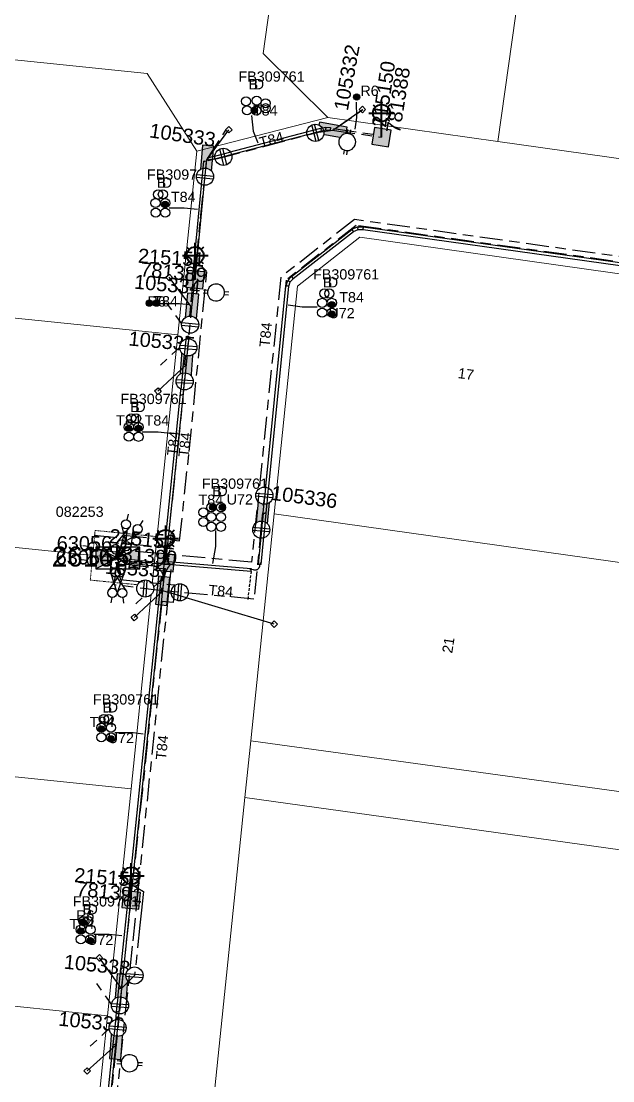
# Model space of a CAD drawing. Header units: metres. Extents: x 277863 to 282129, y 6130772 to 6135401.
# Drawn here: x 279113.3 to 279217, y 6133678.3 to 6133864.1 of the extents above; entities that cross this region are included whole.
import ezdxf
from ezdxf.enums import TextEntityAlignment as Align

# ---------------------------------------------------------------- set-up
doc = ezdxf.new("R2010")
doc.units = ezdxf.units.M
for name, pattern in [('Cable Exist UG', [8.2, 4, -1.2, 1.8, -1.2]), ('DASHED', [0.75, 0.5, -0.25]), ('HIDDEN', [0.375, 0.25, -0.125]), ('HIDDEN2', [0.1875, 0.125, -0.0625])]:
    doc.linetypes.add(name, pattern=pattern)
doc.layers.get('0').update_dxf_attribs({"color": 6})
for name, color, linetype, lineweight in [('Cadastre Land Parcels_SP_EXT', 9, 'Continuous', 5), ('Cadastre Other Property_SP_EXT', 9, 'HIDDEN', 5), ('Cadastre Roads_SP_EXT', 9, 'Continuous', 5)]:
    doc.layers.add(name, color=color, linetype=linetype, lineweight=lineweight)
for name, color, linetype in [('Duct_SP_EXT', 7, 'Continuous'), ('Equip_HV_EXT', 7, 'Continuous'), ('Equip_LV_EXT', 7, 'Continuous'), ('Equip_SP_SL_EXT', 7, 'Continuous'), ('Mains_HV_EXT', 7, 'Continuous'), ('Mains_LV_EXT', 7, 'Continuous'), ('Mains_LV_SL_EXT', 7, 'Continuous'), ('Services_SP_EXT', 7, 'Continuous'), ('Sub_SP_EXT', 7, 'Continuous'), ('SupportsUG_SP_LV_EXT', 7, 'Continuous'), ('SupportsUG_SP_LV_SL_EXT', 7, 'Continuous'), ('Trench_SP_EXT', 7, 'Continuous')]:
    doc.layers.add(name, color=color, linetype=linetype)
doc.layers.add('UNKNOWN_FEATURES', color=1, linetype='DASHED', plot=False)
doc.styles.add('COLUMN_LABEL', font='arial.ttf')
doc.styles.add('iecARIAL', font='arial.ttf', dxfattribs={"height": 2})
doc.styles.add('POLE_LABEL', font='arial.ttf')
doc.styles.get("Standard").update_dxf_attribs({"font": 'arial.ttf'})
doc.styles.add('SWITCH_LABEL', font='arial.ttf', dxfattribs={"height": 2.5})

# ---------------------------------------------------------------- blocks, each defined once
blk = doc.blocks.new('SUB_PADMOUNT_EXT')
for points in [[(0, 0), (-3.84, 1.92), (-3.84, -1.92)], [(0, 0), (3.84, 1.92), (3.84, -1.92)]]:
    blk.add_hatch(color=256).paths.add_polyline_path(points)
for p, q in [((3.84, 1.92), (-3.84, -1.92)), ((-3.84, 1.92), (3.84, -1.92))]:
    blk.add_line(p, q)
blk.add_lwpolyline([(-3.84, -1.92), (3.84, -1.92), (3.84, 1.92), (-3.84, 1.92)], close=True)
for tag, height, flags, p in [('ASSET_NUM', 3.5, 8, (2, 2)), ('STREET_CODE', 0.2, 9, (1.5, 0)), ('CONSTRUCTED_VOLTAGE', 0.2, 9, (1.5, -0.2)), ('OPERATING_VOLTAGE', 0.2, 9, (1.5, -0.6)), ('ORIENTATION', 0.2, 9, (1.5, -0.8)), ('OWNED_BY', 0.2, 9, (1.5, -1)), ('OPERATED_BY', 0.2, 9, (1.5, -1.2)), ('SECONDARY_VOLTAGE', 0.2, 9, (1.5, -1.6)), ('STATE', 0.2, 9, (1.5, -1.8)), ('NO_PHASES', 0.2, 9, (1.5, -0.4)), ('MAINTAINED_BY', 0.2, 9, (1.5, -1.4)), ('SUBSTATION_TYPE', 0.2, 9, (1.5, -2.2)), ('STREETNAME', 0.2, 9, (1.5, -3)), ('SUBURB', 0.2, 9, (1.5, -3.2)), ('Z', 0.2, 1, (1.5, -3.6)), ('PARENT', 0.2, 9, (1.5, -2)), ('USAGE', 0.2, 9, (1.5, -2.4)), ('LEGEND', 0.2, 9, (1.5, -2.6)), ('LOCATION', 0.2, 9, (1.5, -2.8)), ('NOTES', 0.2, 9, (1.5, -3.4))]:
    blk.add_attdef(tag, text='', height=height, dxfattribs=dict(flags=flags)).set_placement(p, align=Align.MIDDLE_LEFT)
blk = doc.blocks.new('COLUMN_EXT')
blk.add_hatch(color=256).paths.add_polyline_path([(-1.49, 1.48), (-1.49, -1.49), (1.48, -1.49), (1.48, 1.48)])
blk.add_lwpolyline([(-1.49, -1.49), (1.48, -1.49), (1.48, 1.48), (-1.49, 1.48)], close=True)
for tag, height, style, flags, p in [('ASSET_NUM', 2.5, 'COLUMN_LABEL', 8, (2, 2)), ('STRUCTURE_PLANT_NUMBER', 0.2, 'POLE_LABEL', 9, (1.81, 0.03)), ('STREET_CODE', 0.2, 'COLUMN_LABEL', 9, (1.81, -0.2))]:
    blk.add_attdef(tag, text='', height=height, dxfattribs=dict(style=style, flags=flags)).set_placement(p, align=Align.MIDDLE_LEFT)
at = {"flags": 9}
for tag, p in [('COLUMN_TYPE', (1.81, -0.4)), ('OWNED_BY', (1.81, -0.6)), ('STATE', (1.81, -0.8)), ('USAGE', (1.81, -1)), ('STREETNAME', (1.81, -1.6)), ('SUBURB', (1.81, -1.8)), ('LEGEND', (1.81, -1.2)), ('LOCATION', (1.81, -1.4)), ('NOTES', (1.81, -2))]:
    blk.add_attdef(tag, text='', height=0.2, dxfattribs=at).set_placement(p, align=Align.MIDDLE_LEFT)
at = {"flags": 1}
blk.add_attdef('Z', (1.81, -2.35), '', height=0.2, dxfattribs=at)
blk = doc.blocks.new('PILLAR_EXT')
blk.add_hatch(color=256).paths.add_polyline_path([(-2.475, 0.99), (-2.475, -0.99), (2.475, -0.99), (2.475, 0.99)])
blk.add_lwpolyline([(-2.475, -0.99), (2.475, -0.99), (2.475, 0.99), (-2.475, 0.99)], close=True)
at = {"style": 'iecARIAL', "flags": 8}
blk.add_attdef('ASSET_NUM', (1.5, 3.5), '', height=2.5, dxfattribs=at)
for tag, p, flags in [('OWNED_BY', (0, -0.2), 9), ('STATE', (0, -0.4), 9), ('SUPPORT_TYPE', (0, -0.6), 9), ('STREETNAME', (0, -1.8), 9), ('SUBURB', (0, -2), 1), ('USAGE', (0, -0.8), 9), ('LEGEND', (0, -1), 9), ('LOCATION', (0, -1.2), 9), ('NOTES', (0, -1.4), 9), ('PARENT', (0, -1.6), 9)]:
    blk.add_attdef(tag, p, '', height=0.2, dxfattribs=dict(flags=flags))
blk = doc.blocks.new('DUCT_EXT')
blk.add_circle((0, 0.8), 0.8)
at = {"flags": 1}
blk.add_attdef('Z', (0, 0), '', height=0.2, dxfattribs=at)
at = {"flags": 9}
for tag, p in [('DUCT_CODE', (0, 0)), ('XSECT_TYPE', (0, -0.2)), ('STATE', (0, -0.6)), ('FB_REFERENCE', (0, -0.4)), ('NOTES', (0, -0.8))]:
    blk.add_attdef(tag, text='', height=0.2, dxfattribs=at).set_placement(p, align=Align.MIDDLE_LEFT)
blk = doc.blocks.new('SL_LANTERN_EXT')
at = {"lineweight": 40}
for p, q in [((-1.46, 5.68), (-1.06, 5.28)), ((0, 1.97), (0, 6.47)), ((1.46, 5.68), (1.06, 5.28)), ((-2.25, 4.22), (2.25, 4.22)), ((-1.46, 2.76), (-1.06, 3.16)), ((0, 0), (0, 2.72)), ((1.46, 2.76), (1.06, 3.16))]:
    blk.add_line(p, q, dxfattribs=at)
blk.add_circle((0, 4.22), 1.5, dxfattribs=at)
at = {"style": 'iecARIAL', "flags": 8}
blk.add_attdef('ASSET_NUM', (1.5, 1.5), '', height=2.5, dxfattribs=at)
for tag, p, height, flags in [('OPERATING_VOLTAGE', (0.98, -1.65), 0.2, 9), ('ORIENTATION', (0.98, -1.85), 0.2, 9), ('OWNED_BY', (0.98, -2.05), 0.2, 9), ('CONSTRUCTED_VOLTAGE', (0.98, -0.65), 0.2, 9), ('CONTROL_TYPE', (0.98, -0.85), 0.2, 9), ('LANTERN_PURPOSE', (0.98, -1.05), 0.2, 9), ('LANTERN_TYPE', (0.98, -1.25), 0.2, 9), ('NO_PHASES', (0.98, -1.45), 0.2, 9), ('LNUMBER', (2.18, -3.25), 2.5, 8), ('STATE', (0.98, -2.25), 0.2, 9), ('USAGE', (0.98, -2.45), 0.2, 9), ('CEXIST', (0.98, -2.65), 0.2, 9), ('CNEW', (0.98, -2.85), 0.2, 9), ('CNUMBER', (0.98, -3.05), 0.2, 9), ('CREMOVE', (0.98, -3.25), 0.2, 9), ('CREPLACE', (0.98, -3.45), 0.2, 9), ('LKINGHEIGHT', (0.98, -3.65), 0.2, 9), ('LBRACKET', (0.98, -3.85), 0.2, 9), ('LBRACKETVOCAB', (0.98, -4.05), 0.2, 9), ('LCATEGORY', (0.98, -4.25), 0.2, 9), ('LCHARGE1', (0.98, -4.45), 0.2, 9), ('LCHARGE1PERCENT', (0.98, -4.65), 0.2, 9), ('LCHARGE2', (0.98, -4.85), 0.2, 9), ('LCHARGE2PERCENT', (0.98, -5.05), 0.2, 9), ('LCHARGE3', (0.98, -5.25), 0.2, 9), ('LCHARGE3PERCENT', (0.98, -5.45), 0.2, 9), ('LEXIST', (0.98, -5.65), 0.2, 9), ('LLAMP', (0.98, -5.85), 0.2, 9), ('LLAMPVOCAB', (0.98, -6.05), 0.2, 9), ('LMAST', (0.98, -6.25), 0.2, 9), ('LMASTVOCAB', (0.98, -6.45), 0.2, 9), ('LNEW', (0.98, -6.65), 0.2, 9), ('LANTNUMBER', (0.98, -6.85), 0.2, 9), ('LOUTREACH', (0.98, -7.25), 0.2, 9), ('LOUTREACHVOCAB', (0.98, -7.45), 0.2, 9), ('STREETNAME', (0.98, -9.25), 0.2, 9), ('SUBURB', (0.98, -9.45), 0.2, 1), ('LRATECODE', (0.98, -7.65), 0.2, 9), ('LREMOVE', (0.98, -7.85), 0.2, 9), ('LREPLACE', (0.98, -8.05), 0.2, 9), ('LTYPE', (0.98, -8.25), 0.2, 9), ('LTYPEVOCAB', (0.98, -8.45), 0.2, 9), ('LEGEND', (0.98, -8.65), 0.2, 9), ('LOCATION', (0.98, -8.85), 0.2, 9), ('NOTES', (0.98, -9.05), 0.2, 9)]:
    blk.add_attdef(tag, p, '', height=height, dxfattribs=dict(flags=flags))
blk = doc.blocks.new('CCP_EXT')
at = {"flags": 9}
for tag, p in [('STATE', (0, -1.8)), ('LIFE_SUPPORT', (0, -1.6)), ('NOTES', (0, -2))]:
    blk.add_attdef(tag, text='', height=0.2, dxfattribs=at).set_placement(p, align=Align.MIDDLE_LEFT)
blk.add_wipeout([(0, 0.57), (0.57, 0), (0, -0.57), (-0.57, 0)])
blk.add_lwpolyline([(-0.57, 0), (0, 0.57), (0.57, 0), (0, -0.57), (-0.57, 0)])
at = {"flags": 1}
blk.add_attdef('Z', (0, 0), '', height=0.2, dxfattribs=at)
at = {"flags": 9}
for tag, p in [('CCP_TYPE', (0, 0)), ('CONSTRUCTED_VOLTAGE', (0, -0.2)), ('OPERATING_VOLTAGE', (0, -0.6)), ('ORIENTATION', (0, -0.8)), ('OWNED_BY', (0, -1)), ('NO_PHASES', (0, -0.4)), ('USAGE', (0, -1.2)), ('LEGEND', (0, -1.4))]:
    blk.add_attdef(tag, text='', height=0.2, dxfattribs=at).set_placement(p, align=Align.MIDDLE_LEFT)
blk = doc.blocks.new('LV_UG_DFUSE_CLOSED_EXT')
for points in [[(1, 0), (0, 0)], [(5.04, 0.73), (2.16, -0.72)], [(5.05, -0.71), (2.16, 0.72)], [(6.2, 0.01), (7.2, 0.01)]]:
    blk.add_lwpolyline(points)
for centre in [(1.8, 0), (5.4, 0.01)]:
    blk.add_circle(centre, 0.8)
at = {"flags": 9}
for tag, p in [('ACTUAL_STATUS', (0, 0)), ('CONSTRUCTED_VOLTAGE', (0, -0.2)), ('OPERATING_VOLTAGE', (0, -0.6)), ('ORIENTATION', (0, -0.8)), ('STATE', (0, -1)), ('SWITCH_TYPE', (0, -1.2)), ('NO_PHASES', (0, -0.4)), ('USAGE', (0, -1.4)), ('NOTES', (0, -1.6))]:
    blk.add_attdef(tag, text='', height=0.2, dxfattribs=at).set_placement(p, align=Align.MIDDLE_LEFT)
at = {"flags": 1}
blk.add_attdef('Z', (0, 0), '', height=0.2, dxfattribs=at)
blk = doc.blocks.new('LV_UG_LINKS_CLOSED_EXT')
blk.add_wipeout([(-1.06, 1.06), (-1.18, 0.92), (-1.29, 0.76), (-1.37, 0.59), (-1.43, 0.42), (-1.48, 0.23), (-1.49, 0.05), (-1.49, -0.14), (-1.46, -0.33), (-1.41, -0.51), (-1.33, -0.68), (-1.24, -0.84), (-1.12, -0.99), (-0.99, -1.12), (-0.84, -1.24), (-0.68, -1.33), (-0.51, -1.41), (-0.33, -1.46), (-0.14, -1.49), (0.05, -1.49), (0.23, -1.48), (0.42, -1.43), (0.59, -1.37), (0.76, -1.29), (0.92, -1.18), (1.06, -1.06), (1.18, -0.92), (1.29, -0.76), (1.37, -0.59), (1.43, -0.42), (1.48, -0.23), (1.49, -0.05), (1.49, 0.14), (1.46, 0.33), (1.41, 0.51), (1.33, 0.68), (1.24, 0.84), (1.12, 0.99), (0.99, 1.12), (0.84, 1.24), (0.68, 1.33), (0.51, 1.41), (0.33, 1.46), (0.14, 1.49), (-0.05, 1.49), (-0.23, 1.48), (-0.42, 1.43), (-0.59, 1.37), (-0.76, 1.29), (-0.92, 1.18)])
for p, q in [((-0.25, -1.48), (-0.25, 1.48)), ((0.25, -1.48), (0.25, 1.48))]:
    blk.add_line(p, q)
blk.add_circle((0, 0), 1.5)
at = {"flags": 9}
for tag, p in [('ACTUAL_STATUS', (0, 0)), ('CONSTRUCTED_VOLTAGE', (0, -0.2)), ('OPERATING_VOLTAGE', (0, -0.6)), ('ORIENTATION', (0, -0.8)), ('STATE', (0, -1)), ('SWITCH_TYPE', (0, -1.2)), ('NO_PHASES', (0, -0.4)), ('USAGE', (0, -1.4)), ('NOTES', (0, -1.6))]:
    blk.add_attdef(tag, text='', height=0.2, dxfattribs=at).set_placement(p, align=Align.MIDDLE_LEFT)
at = {"flags": 1}
blk.add_attdef('Z', (0, 0), '', height=0.2, dxfattribs=at)
blk = doc.blocks.new('LV_UG_LINKS_OPEN_EXT')
for p, q in [((-0.25, 1.47), (-0.25, 2.22)), ((0.25, 1.47), (0.25, 2.22)), ((-0.25, -1.47), (-0.25, -2.22)), ((0.25, -1.47), (0.25, -2.22))]:
    blk.add_line(p, q)
at = {"flags": 9}
for tag, p in [('ACTUAL_STATUS', (0, 0)), ('CONSTRUCTED_VOLTAGE', (0, -0.2)), ('OPERATING_VOLTAGE', (0, -0.6)), ('ORIENTATION', (0, -0.8)), ('STATE', (0, -1)), ('SWITCH_TYPE', (0, -1.2)), ('NO_PHASES', (0, -0.4)), ('USAGE', (0, -1.4)), ('NOTES', (0, -1.6))]:
    blk.add_attdef(tag, text='', height=0.2, dxfattribs=at).set_placement(p, align=Align.MIDDLE_LEFT)
at = {"flags": 1}
blk.add_attdef('Z', (0, 0), '', height=0.2, dxfattribs=at)
blk.add_wipeout([(-0.25, 1.47), (-0.43, 1.43), (-0.61, 1.36), (-0.77, 1.28), (-0.93, 1.17), (-1.07, 1.05), (-1.19, 0.9), (-1.29, 0.75), (-1.38, 0.58), (-1.44, 0.4), (-1.48, 0.22), (-1.49, 0.03), (-1.49, -0.16), (-1.45, -0.34), (-1.4, -0.52), (-1.32, -0.69), (-1.23, -0.85), (-1.11, -1), (-0.98, -1.13), (-0.83, -1.24), (-0.66, -1.34), (-0.49, -1.41), (-0.31, -1.46), (-0.13, -1.49), (0.06, -1.49), (0.25, -1.47), (0.43, -1.43), (0.61, -1.36), (0.77, -1.28), (0.93, -1.17), (1.07, -1.05), (1.19, -0.9), (1.29, -0.75), (1.38, -0.58), (1.44, -0.4), (1.48, -0.22), (1.49, -0.03), (1.49, 0.16), (1.45, 0.34), (1.4, 0.52), (1.32, 0.69), (1.23, 0.85), (1.11, 1), (0.98, 1.13), (0.83, 1.24), (0.66, 1.34), (0.49, 1.41), (0.31, 1.46), (0.13, 1.49), (-0.06, 1.49)])
blk.add_lwpolyline([(0, -1.49, 1), (0, 1.49, 1)], format="xyb", close=True)
blk = doc.blocks.new('SWG_HOLEC_SU_EXT')
blk.add_line((1.8, -2), (5.8, -2))
for points in [[(1, 0), (0, 0)], [(6.6, 0), (7.6, 0)]]:
    blk.add_lwpolyline(points)
for points in [[(1.8, -0.8, 1), (1.8, 0.8, 1)], [(5.8, -0.8, 1), (5.8, 0.8, 1)]]:
    blk.add_lwpolyline(points, format="xyb", close=True)
at = {"style": 'SWITCH_LABEL', "flags": 8}
blk.add_attdef('ASSET_NUM', text='', height=2.5, rotation=179.9544, dxfattribs=at).set_placement((-2.4, 0), align=Align.MIDDLE_LEFT)
at = {"flags": 1}
blk.add_attdef('Z', (0, 0), '', height=0.2, dxfattribs=at)
at = {"flags": 9}
for tag, p in [('ACTUAL_STATUS', (0, -0.4)), ('CONSTRUCTED_VOLTAGE', (0, -0.6)), ('OPERATING_VOLTAGE', (0, -1)), ('ORIENTATION', (0, -1.2)), ('OWNED_BY', (0, -1.4)), ('STATE', (0, -1.8)), ('NO_PHASES', (0, -0.8)), ('PARENT', (0, -1.6)), ('SWITCH_TYPE', (0, -2)), ('STREETNAME', (0, -2.6)), ('SUBURB', (0, -2.8)), ('USAGE', (0, -2.2)), ('LOCATION', (0, -2.4)), ('NOTES', (0, -3))]:
    blk.add_attdef(tag, text='', height=0.2, dxfattribs=at).set_placement(p, align=Align.MIDDLE_LEFT)
at = {"style": 'SWITCH_LABEL', "flags": 9}
blk.add_attdef('STREET_CODE', text='', height=0.2, dxfattribs=at).set_placement((0, -0.2), align=Align.MIDDLE_LEFT)
blk = doc.blocks.new('CABLE_LARGE_EXT')
h = blk.add_hatch(color=256)
edge = h.paths.add_edge_path()
edge.add_arc((0, 0.55), 0.55, 0, 360)
blk.add_circle((0, 0.55), 0.55)
at = {"flags": 1}
blk.add_attdef('Z', (0, 0), '', height=0.2, dxfattribs=at)
at = {"flags": 9}
for tag, p in [('COND_CODE', (0, 0)), ('STATE', (0, -0.4)), ('XSECT_SIZE', (0, -0.6)), ('FB_REFERENCE', (0, -0.2)), ('NOTES', (0, -0.8))]:
    blk.add_attdef(tag, text='', height=0.2, dxfattribs=at).set_placement(p, align=Align.MIDDLE_LEFT)

msp = doc.modelspace()

# ---------------------------------------------------------------- linework, layer by layer
at = {"layer": 'Cadastre Land Parcels_SP_EXT', "linetype": 'Continuous'}
for points in [[(279070.74, 6133861.59), (279135.38, 6133854.93), (279144.04, 6133841.31), (279167.01, 6133847.22), (279155.68, 6133858.46), (279165.48, 6133928.24), (279159.97, 6133929.02), (279125.3, 6133933.89), (279091.63, 6133924.1), (279074.05, 6133893.77), (279070.74, 6133861.59)], [(279155.68, 6133858.46), (279167.01, 6133847.22), (279196.84, 6133843.03), (279207.97, 6133922.27), (279199.59, 6133923.45), (279165.48, 6133928.24), (279155.68, 6133858.46)], [(279196.84, 6133843.03), (279235.47, 6133837.59), (279241.04, 6133877.21), (279246.6, 6133916.84), (279207.97, 6133922.27), (279196.84, 6133843.03)], [(279066.13, 6133816.81), (279140.73, 6133809.12), (279144.04, 6133841.31), (279135.38, 6133854.93), (279070.74, 6133861.59), (279070.57, 6133859.94), (279066.13, 6133816.81)], [(279157.61, 6133777.73), (279224.88, 6133768.27), (279231.85, 6133817.9), (279172.64, 6133826.23), (279161.72, 6133817.67), (279157.61, 6133777.73)], [(279062.03, 6133777.01), (279136.63, 6133769.32), (279140.73, 6133809.12), (279066.13, 6133816.81), (279065.44, 6133810.19), (279062.03, 6133777.01)], [(279152.49, 6133727.98), (279375.03, 6133696.95), (279396.64, 6133714.6), (279417.5, 6133731.62), (279426.05, 6133791.02), (279416.14, 6133792.41), (279408.15, 6133736.91), (279372.1, 6133707.48), (279258.94, 6133723.33), (279219.32, 6133728.86), (279153.52, 6133737.93), (279152.49, 6133727.98)], [(279153.52, 6133737.93), (279219.32, 6133728.86), (279224.88, 6133768.27), (279157.61, 6133777.73), (279153.52, 6133737.93)], [(279057.93, 6133737.21), (279132.54, 6133729.52), (279136.63, 6133769.32), (279062.03, 6133777.01), (279060.32, 6133760.44), (279057.93, 6133737.21)], [(279053.83, 6133697.41), (279128.43, 6133689.73), (279132.54, 6133729.52), (279057.93, 6133737.21), (279055.19, 6133710.69), (279053.83, 6133697.41)], [(279048.7, 6133647.66), (279079.36, 6133643.28), (279113.09, 6133638.48), (279124.02, 6133647.03), (279128.43, 6133689.73), (279053.83, 6133697.41), (279048.7, 6133647.66)]]:
    msp.add_lwpolyline(points, close=True, dxfattribs=at)
msp.add_lwpolyline([(279375.03, 6133696.95), (279152.49, 6133727.98), (279143.84, 6133644.2), (279152.72, 6133632.83), (279153.49, 6133632.72), (279162.62, 6133631.42), (279159.37, 6133608.65), (279151.52, 6133609.77), (279111.18, 6133615.52)], dxfattribs=at)
at = {"layer": 'Cadastre Other Property_SP_EXT', "linetype": 'HIDDEN2'}
msp.add_lwpolyline([(279136.17, 6133765.06), (279137.1, 6133773.73), (279126.23, 6133774.83), (279125.38, 6133766.12), (279136.17, 6133765.06)], close=True, dxfattribs=at)
at = {"layer": 'Duct_SP_EXT'}
for p, q in [((279145.22, 6133839.58), (279145.46, 6133839.56)), ((279145.7, 6133839.53), (279145.46, 6133839.56)), ((279160.65, 6133819.35), (279171.23, 6133827.62)), ((279171.23, 6133827.62), (279171.25, 6133827.64)), ((279171.23, 6133827.62), (279171.38, 6133827.43)), ((279171.25, 6133827.64), (279172.22, 6133828.06)), ((279171.25, 6133827.64), (279171.38, 6133827.43)), ((279171.53, 6133827.24), (279171.38, 6133827.43)), ((279171.5, 6133827.22), (279171.38, 6133827.43)), ((279171.5, 6133827.22), (279172.32, 6133827.58)), ((279172.22, 6133828.06), (279173.23, 6133828.06)), ((279172.22, 6133828.06), (279172.27, 6133827.82)), ((279172.32, 6133827.58), (279172.27, 6133827.82)), ((279172.32, 6133827.58), (279173.24, 6133827.58)), ((279173.22, 6133827.58), (279173.24, 6133827.82)), ((279173.24, 6133827.58), (279173.22, 6133827.58)), ((279173.22, 6133827.58), (279231.75, 6133819.42)), ((279173.23, 6133828.06), (279173.25, 6133828.06)), ((279173.23, 6133828.06), (279173.24, 6133827.82)), ((279173.25, 6133828.06), (279173.24, 6133827.82)), ((279173.24, 6133827.58), (279173.24, 6133827.82)), ((279173.25, 6133828.06), (279231.82, 6133819.89)), ((279160.97, 6133819), (279171.53, 6133827.24)), ((279171.53, 6133827.24), (279171.5, 6133827.22)), ((279143.24, 6133818.81), (279143.48, 6133818.79)), ((279143.72, 6133818.77), (279143.48, 6133818.79)), ((279159.7, 6133817.74), (279159.99, 6133818.66)), ((279159.99, 6133818.66), (279160.64, 6133819.34)), ((279159.99, 6133818.66), (279160.2, 6133818.53)), ((279160.17, 6133817.64), (279160.42, 6133818.41)), ((279160.42, 6133818.41), (279160.2, 6133818.53)), ((279160.42, 6133818.41), (279160.99, 6133819.01)), ((279160.64, 6133819.34), (279160.65, 6133819.35)), ((279160.64, 6133819.34), (279160.81, 6133819.17)), ((279160.65, 6133819.35), (279160.81, 6133819.17)), ((279160.99, 6133819.01), (279160.81, 6133819.17)), ((279160.97, 6133819), (279160.81, 6133819.17)), ((279160.99, 6133819.01), (279160.97, 6133819)), ((279159.69, 6133817.72), (279159.7, 6133817.74)), ((279159.69, 6133817.72), (279159.93, 6133817.69)), ((279159.7, 6133817.74), (279159.93, 6133817.69)), ((279160.17, 6133817.67), (279159.93, 6133817.69)), ((279160.17, 6133817.64), (279159.93, 6133817.69)), ((279160.17, 6133817.67), (279160.17, 6133817.64)), ((279141.69, 6133803.98), (279141.93, 6133803.95)), ((279142.17, 6133803.93), (279141.93, 6133803.95)), ((279155.72, 6133777.88), (279155.96, 6133777.85)), ((279155.75, 6133777.88), (279155.99, 6133777.86)), ((279156.2, 6133777.83), (279155.96, 6133777.85)), ((279156.23, 6133777.83), (279155.99, 6133777.86)), ((279138.14, 6133769.74), (279138.38, 6133769.71)), ((279138.62, 6133769.69), (279138.38, 6133769.71)), ((279138.99, 6133768.91), (279139.01, 6133769.15)), ((279138.99, 6133768.91), (279153.57, 6133767.7)), ((279139.03, 6133769.39), (279139.01, 6133769.15)), ((279139.03, 6133769.39), (279153.61, 6133768.18)), ((279153.61, 6133768.18), (279153.59, 6133767.94)), ((279154.87, 6133768.89), (279155.11, 6133768.87)), ((279155.34, 6133768.84), (279155.11, 6133768.87)), ((279137.79, 6133766.62), (279138.03, 6133766.6)), ((279138.27, 6133766.57), (279138, 6133763.85)), ((279138.27, 6133766.57), (279138.03, 6133766.6)), ((279153.57, 6133767.7), (279153.59, 6133767.94)), ((279138, 6133763.85), (279137.76, 6133763.87)), ((279131.97, 6133710.04), (279132.21, 6133710.02)), ((279131.97, 6133710.04), (279132.21, 6133710.02)), ((279132.45, 6133709.99), (279132.21, 6133710.02)), ((279132.45, 6133709.99), (279132.21, 6133710.02)), ((279130.35, 6133694.55), (279130.59, 6133694.53)), ((279129.35, 6133684.68), (279129.59, 6133684.66)), ((279129.83, 6133684.63), (279129.59, 6133684.66))]:
    msp.add_line(p, q, dxfattribs=at)
for points in [[(279153.62, 6133847.57), (279153.91, 6133844.84), (279154.74, 6133842.82)], [(279139.19, 6133831.42), (279141.85, 6133831.41), (279144.18, 6133831.15)], [(279137.61, 6133814.6), (279141.01, 6133814.64), (279142.78, 6133814.42)], [(279165.15, 6133813.96), (279162.55, 6133813.96), (279160.1, 6133814.31)], [(279134.46, 6133792.11), (279137.27, 6133792.11), (279139.89, 6133791.85)], [(279147.32, 6133774.75), (279147.31, 6133772.01), (279146.81, 6133769.04)], [(279129.69, 6133739.41), (279132.88, 6133739.4), (279134.67, 6133739.18)], [(279126.01, 6133704.04), (279128.67, 6133704.03), (279130.89, 6133703.77)]]:
    msp.add_lwpolyline(points, dxfattribs=at)
at = {"layer": 'Mains_LV_SL_EXT', "linetype": 'Cable Exist UG'}
msp.add_lwpolyline([(279143.2, 6133813.9), (279143.78, 6133818.81)], dxfattribs=at)
at = {"layer": 'Trench_SP_EXT', "linetype": 'Cable Exist UG'}
for points in [[(279168.01, 6133845.32), (279176.11, 6133844.14)], [(279143.42, 6133818.9), (279142.94, 6133814.15), (279141.91, 6133803.9)], [(279142.72, 6133809.29), (279138.77, 6133814.75)], [(279142.61, 6133808.39), (279137.68, 6133803.82)], [(279138.41, 6133769.93), (279137.75, 6133763.79)], [(279138.3, 6133766.56), (279133.34, 6133761.96)], [(279130.38, 6133689.97), (279126.52, 6133695.41)], [(279130.3, 6133688.99), (279125.38, 6133684.38)]]:
    msp.add_lwpolyline(points, dxfattribs=at)
for points in [[(279138.4, 6133769.84, -0.433266), (279136.55, 6133768.59), (279136.55, 6133768.59), (279131.36, 6133769.14)], [(279138.1, 6133767.1, 0.342567), (279136, 6133768.64)], [(279155.14, 6133769.2), (279155.11, 6133768.89), (279155.11, 6133768.89, -0.558494), (279153.98, 6133767.94), (279153.98, 6133767.94), (279153.36, 6133767.99)]]:
    msp.add_lwpolyline(points, format="xyb", dxfattribs=at)
at = {"layer": 'UNKNOWN_FEATURES'}
for points in [[(279139.11, 6133769.46), (279139.6, 6133774.42)], [(279153.04, 6133762.72), (279153.62, 6133767.64)]]:
    msp.add_lwpolyline(points, dxfattribs=at)

# ---------------------------------------------------------------- block references
at = {"layer": 'Duct_SP_EXT'}
for name, p, rotation in [('DUCT_EXT', (279151.89, 6133850.08), 270.1910169654417), ('DUCT_EXT', (279153.75, 6133850.19), 270.1910169654417), ('DUCT_EXT', (279155.31, 6133849.73), 270.1910169654417), ('DUCT_EXT', (279152.07, 6133848.49), 270.1910169654417), ('DUCT_EXT', (279153.69, 6133848.44), 270.1910169654417), ('DUCT_EXT', (279155.32, 6133848.86), 270.1910169654417), ('DUCT_EXT', (279147.39, 6133778.87), 90.04585522027521), ('CABLE_LARGE_EXT', (279147.41, 6133778.89), 90.04585522027521), ('DUCT_EXT', (279149.09, 6133778.87), 90.04585522027521), ('CABLE_LARGE_EXT', (279149.09, 6133778.87), 90.04585522027521), ('DUCT_EXT', (279145.99, 6133778.02), 90.04585522027521), ('DUCT_EXT', (279147.39, 6133777.17), 90.04585522027521), ('DUCT_EXT', (279149.09, 6133777.17), 90.04585522027521), ('DUCT_EXT', (279145.99, 6133776.32), 90.04585522027521), ('DUCT_EXT', (279147.39, 6133775.47), 90.04585522027521), ('DUCT_EXT', (279149.09, 6133775.47), 90.04585522027521)]:
    msp.add_blockref(name, p, dxfattribs=dict(at, rotation=rotation))
for name, p in [('CABLE_LARGE_EXT', (279172.09, 6133850.28)), ('CABLE_LARGE_EXT', (279154.16, 6133847.96)), ('DUCT_EXT', (279136.82, 6133831.44)), ('DUCT_EXT', (279137.28, 6133832.94)), ('DUCT_EXT', (279138.11, 6133832.95)), ('DUCT_EXT', (279138.52, 6133831.44)), ('DUCT_EXT', (279136.83, 6133829.75)), ('DUCT_EXT', (279138.52, 6133829.74)), ('CABLE_LARGE_EXT', (279138.52, 6133831.44)), ('DUCT_EXT', (279166.43, 6133815.58)), ('DUCT_EXT', (279167.28, 6133815.58)), ('CABLE_LARGE_EXT', (279135.75, 6133814.13)), ('CABLE_LARGE_EXT', (279137, 6133814.13)), ('DUCT_EXT', (279166.03, 6133813.93)), ('DUCT_EXT', (279167.73, 6133813.93)), ('CABLE_LARGE_EXT', (279167.73, 6133813.87)), ('DUCT_EXT', (279166.03, 6133812.23)), ('DUCT_EXT', (279167.73, 6133812.23)), ('CABLE_LARGE_EXT', (279167.73, 6133812.23)), ('DUCT_EXT', (279132.59, 6133793.68)), ('DUCT_EXT', (279133.42, 6133793.68)), ('DUCT_EXT', (279132.14, 6133792.16)), ('CABLE_LARGE_EXT', (279132.12, 6133792.18)), ('DUCT_EXT', (279133.84, 6133792.15)), ('CABLE_LARGE_EXT', (279133.84, 6133792.15)), ('DUCT_EXT', (279132.14, 6133790.46)), ('DUCT_EXT', (279133.84, 6133790.45)), ('DUCT_EXT', (279127.76, 6133740.97)), ('DUCT_EXT', (279128.62, 6133740.97)), ('DUCT_EXT', (279127.32, 6133739.43)), ('CABLE_LARGE_EXT', (279127.34, 6133739.47)), ('DUCT_EXT', (279129.03, 6133739.43)), ('DUCT_EXT', (279127.33, 6133737.73)), ('DUCT_EXT', (279129.02, 6133737.73)), ('CABLE_LARGE_EXT', (279129.02, 6133737.73)), ('DUCT_EXT', (279124.15, 6133705.54)), ('CABLE_LARGE_EXT', (279124.18, 6133705.55)), ('DUCT_EXT', (279125.03, 6133705.54)), ('DUCT_EXT', (279123.72, 6133704.04)), ('CABLE_LARGE_EXT', (279123.72, 6133704.04)), ('DUCT_EXT', (279125.42, 6133704.04)), ('DUCT_EXT', (279123.72, 6133702.34)), ('DUCT_EXT', (279125.41, 6133702.34)), ('CABLE_LARGE_EXT', (279125.41, 6133702.34))]:
    msp.add_blockref(name, p, dxfattribs=at)
at = {"layer": 'Equip_HV_EXT'}
ref = msp.add_blockref('SWG_HOLEC_SU_EXT', (279131.61, 6133771.33), dxfattribs=dict(at, rotation=173.9909941228048))
ref.add_attrib('ASSET_NUM', '63056', dxfattribs={"layer": '0', "height": 2.5, "style": 'SWITCH_LABEL'}).set_placement((279129.21, 6133772.58), align=Align.MIDDLE_RIGHT)
ref = msp.add_blockref('SWG_HOLEC_SU_EXT', (279131.42, 6133768.86), dxfattribs=dict(at, rotation=173.8627440072382))
ref.add_attrib('ASSET_NUM', '63054', dxfattribs={"layer": '0', "height": 2.5, "style": 'SWITCH_LABEL'}).set_placement((279129.03, 6133770.11), align=Align.MIDDLE_RIGHT)
at = {"layer": 'Equip_LV_EXT'}
for p, rotation in [((279130.42, 6133770.65), 76.70142967894743), ((279130.67, 6133770.58), 56.12041267544247), ((279130.11, 6133769.22), 260.9097231239645), ((279130.3, 6133769.22), 277.3504668390221)]:
    msp.add_blockref('LV_UG_DFUSE_CLOSED_EXT', p, dxfattribs=dict(at, rotation=rotation))
at = {"layer": 'Equip_SP_SL_EXT'}
ref = msp.add_blockref('SL_LANTERN_EXT', (279176.44, 6133843.79), dxfattribs=at)
ref.add_attrib('ASSET_NUM', '215150', dxfattribs={"layer": '0', "height": 2.5, "rotation": 81.7781, "style": 'iecARIAL'}).set_placement((279177.94, 6133845.29), align=Align.BOTTOM_LEFT)
ref = msp.add_blockref('SL_LANTERN_EXT', (279143.78, 6133818.81), dxfattribs=at)
ref.add_attrib('ASSET_NUM', '215151', dxfattribs={"layer": '0', "height": 2.5, "rotation": 356.482, "style": 'iecARIAL'}).set_placement((279145.28, 6133820.31), align=Align.BOTTOM_RIGHT)
ref = msp.add_blockref('SL_LANTERN_EXT', (279138.6, 6133769.21), dxfattribs=at)
ref.add_attrib('ASSET_NUM', '215152', dxfattribs={"layer": '0', "height": 2.5, "rotation": 354.1198, "style": 'iecARIAL'}).set_placement((279140.1, 6133770.71), align=Align.BOTTOM_RIGHT)
ref = msp.add_blockref('SL_LANTERN_EXT', (279132.56, 6133710.04), dxfattribs=at)
ref.add_attrib('ASSET_NUM', '215153', dxfattribs={"layer": '0', "height": 2.5, "rotation": 355.6643, "style": 'iecARIAL'}).set_placement((279134.06, 6133711.54), align=Align.BOTTOM_RIGHT)
at = {"layer": 'Sub_SP_EXT'}
ref = msp.add_blockref('SUB_PADMOUNT_EXT', (279130.22, 6133770), dxfattribs=at)
ref.add_attrib('ASSET_NUM', '26165', dxfattribs={"layer": '0', "height": 3.5}).set_placement((279132.22, 6133770.25), align=Align.MIDDLE_RIGHT)
at = {"layer": 'SupportsUG_SP_LV_EXT'}
ref = msp.add_blockref('PILLAR_EXT', (279167.8, 6133845.02), dxfattribs=dict(at, rotation=349.6293444809784))
ref.add_attrib('ASSET_NUM', '105332', dxfattribs={"layer": '0', "height": 2.5, "rotation": 79.6293, "style": 'iecARIAL'}).set_placement((279169.3, 6133848.52), align=Align.MIDDLE_LEFT)
ref = msp.add_blockref('PILLAR_EXT', (279145.83, 6133839.82), dxfattribs=dict(at, rotation=264.8291783016064))
ref.add_attrib('ASSET_NUM', '105333', dxfattribs={"layer": '0', "height": 2.5, "rotation": 351.6772, "style": 'iecARIAL'}).set_placement((279147.33, 6133843.32), align=Align.MIDDLE_RIGHT)
ref = msp.add_blockref('PILLAR_EXT', (279143.2, 6133813.9), dxfattribs=dict(at, rotation=84.68545433623329))
ref.add_attrib('ASSET_NUM', '105334', dxfattribs={"layer": '0', "height": 2.5, "rotation": 354.6855, "style": 'iecARIAL'}).set_placement((279144.7, 6133817.4), align=Align.MIDDLE_RIGHT)
ref = msp.add_blockref('PILLAR_EXT', (279142.23, 6133803.95), dxfattribs=dict(at, rotation=85.94644576816864))
ref.add_attrib('ASSET_NUM', '105335', dxfattribs={"layer": '0', "height": 2.5, "rotation": 354.7463, "style": 'iecARIAL'}).set_placement((279143.73, 6133807.45), align=Align.MIDDLE_RIGHT)
ref = msp.add_blockref('PILLAR_EXT', (279155.63, 6133777.95), dxfattribs=dict(at, rotation=84.90771865137367))
ref.add_attrib('ASSET_NUM', '105336', dxfattribs={"layer": '0', "height": 2.5, "rotation": 352.5122, "style": 'iecARIAL'}).set_placement((279157.13, 6133781.45), align=Align.MIDDLE_LEFT)
ref = msp.add_blockref('PILLAR_EXT', (279138.08, 6133764.23), dxfattribs=dict(at, rotation=263.8948591698147))
ref.add_attrib('ASSET_NUM', '105337', dxfattribs={"layer": '0', "height": 2.5, "rotation": 356.2111, "style": 'iecARIAL'}).set_placement((279139.58, 6133767.73), align=Align.MIDDLE_RIGHT)
ref = msp.add_blockref('PILLAR_EXT', (279130.87, 6133694.53), dxfattribs=dict(at, rotation=85.66768603797387))
ref.add_attrib('ASSET_NUM', '105338', dxfattribs={"layer": '0', "height": 2.5, "rotation": 354.0269, "style": 'iecARIAL'}).set_placement((279132.37, 6133698.03), align=Align.MIDDLE_RIGHT)
ref = msp.add_blockref('PILLAR_EXT', (279129.92, 6133684.6), dxfattribs=dict(at, rotation=85.48601156999617))
ref.add_attrib('ASSET_NUM', '105339', dxfattribs={"layer": '0', "height": 2.5, "rotation": 354.3755, "style": 'iecARIAL'}).set_placement((279131.42, 6133688.1), align=Align.MIDDLE_RIGHT)
at = {"layer": 'SupportsUG_SP_LV_SL_EXT'}
ref = msp.add_blockref('COLUMN_EXT', (279176.44, 6133843.79), dxfattribs=dict(at, rotation=351.354009880869))
ref.add_attrib('ASSET_NUM', '781388', dxfattribs={"layer": '0', "height": 2.5, "rotation": 81.1266, "style": 'COLUMN_LABEL'}).set_placement((279178.44, 6133844.54), align=Align.MIDDLE_LEFT)
ref = msp.add_blockref('COLUMN_EXT', (279143.78, 6133818.81), dxfattribs=dict(at, rotation=354.883446522278))
ref.add_attrib('ASSET_NUM', '781389', dxfattribs={"layer": '0', "height": 2.5, "rotation": 354.5822, "style": 'COLUMN_LABEL'}).set_placement((279145.78, 6133819.56), align=Align.MIDDLE_RIGHT)
ref = msp.add_blockref('COLUMN_EXT', (279138.6, 6133769.21), dxfattribs=dict(at, rotation=354.4671232936859))
ref.add_attrib('ASSET_NUM', '781390', dxfattribs={"layer": '0', "height": 2.5, "rotation": 355.5698, "style": 'COLUMN_LABEL'}).set_placement((279140.6, 6133769.96), align=Align.MIDDLE_RIGHT)
ref = msp.add_blockref('COLUMN_EXT', (279132.56, 6133710.04), dxfattribs=dict(at, rotation=354.0935596589576))
ref.add_attrib('ASSET_NUM', '781391', dxfattribs={"layer": '0', "height": 2.5, "rotation": 353.7465, "style": 'COLUMN_LABEL'}).set_placement((279134.56, 6133710.79), align=Align.MIDDLE_RIGHT)

# ---------------------------------------------------------------- texts
at = {"layer": 'Cadastre Land Parcels_SP_EXT'}
for s, rotation, p in [('17', 352.2436, (279189.74, 6133801.56)), ('21', 81.2147, (279188.83, 6133753.2))]:
    msp.add_text(s, height=1.8, rotation=rotation, dxfattribs=at).set_placement(p)
at = {"layer": 'Cadastre Other Property_SP_EXT'}
msp.add_text('082253', height=1.8, dxfattribs=at).set_placement((279119.33, 6133777.21))
at = {"layer": 'Duct_SP_EXT'}
for s, p in [('FB309761', (279151.36, 6133853.52)), ('B', (279153.14, 6133852.17)), ('D', (279154.05, 6133852.18)), ('R6', (279172.73, 6133851.03)), ('T84', (279153.89, 6133847.58)), ('FB309761', (279135.32, 6133836.33)), ('B', (279137.02, 6133834.92)), ('D', (279137.92, 6133834.92)), ('T84', (279139.51, 6133832.42)), ('FB309761', (279164.43, 6133818.83)), ('B', (279166.13, 6133817.43)), ('D', (279167.03, 6133817.43)), ('T84', (279169.02, 6133814.82)), ('R6', (279135.42, 6133814.07)), ('T84', (279136.42, 6133814.11)), ('U72', (279167.13, 6133812.03)), ('FB309761', (279130.67, 6133796.99)), ('B', (279132.37, 6133795.59)), ('D', (279133.27, 6133795.59)), ('T84', (279129.91, 6133793.24)), ('T84', (279134.9, 6133793.22)), ('FB309761', (279144.94, 6133782.13)), ('T84', (279144.35, 6133779.31)), ('B', (279146.75, 6133780.82)), ('D', (279147.65, 6133780.82)), ('FB309761', (279125.85, 6133744.3)), ('B', (279127.54, 6133742.9)), ('D', (279128.44, 6133742.9)), ('T84', (279125.29, 6133740.34)), ('U72', (279128.43, 6133737.53)), ('FB309761', (279122.31, 6133708.89)), ('B', (279124, 6133707.5)), ('D', (279124.9, 6133707.5)), ('T84', (279121.74, 6133704.92)), ('R6', (279122.89, 6133706.42)), ('U72', (279124.81, 6133702.14))]:
    msp.add_text(s, height=1.8, dxfattribs=at).set_placement(p)
at = {"layer": 'Mains_LV_EXT'}
for rotation, p in [(14.7053, (279155.27, 6133841.95)), (84.2849, (279156.8, 6133806.9)), (83.8928, (279140.61, 6133787.85)), (83.8928, (279142.6, 6133787.61)), (354.6172, (279146.03, 6133763.52)), (84.2801, (279138.64, 6133734.52))]:
    msp.add_text('T84', height=1.8, rotation=rotation, dxfattribs=at).set_placement(p)

# ---------------------------------------------------------------- next in the draw order: block references
at = {"layer": 'Services_SP_EXT'}
for p in [(279173.08, 6133848.64), (279149.67, 6133845.1), (279157.62, 6133758.39), (279126.98, 6133699.87), (279124.85, 6133680.04)]:
    msp.add_blockref('CCP_EXT', p, dxfattribs=at)
for p, rotation in [((279139.21, 6133819.21), 354.8573885067128), ((279137.23, 6133799.25), 356.6055450643015), ((279133.1, 6133759.55), 355.0411983160985)]:
    msp.add_blockref('CCP_EXT', p, dxfattribs=dict(at, rotation=rotation))

# ---------------------------------------------------------------- next in the draw order: linework, layer by layer
at = {"layer": 'Cadastre Roads_SP_EXT', "linetype": 'Continuous'}
msp.add_lwpolyline([(279408.37, 6133813.72), (279329.57, 6133824.39), (279319.67, 6133825.75), (279309.77, 6133827.14), (279235.47, 6133837.59), (279196.84, 6133843.03), (279167.01, 6133847.22), (279144.04, 6133841.31), (279140.73, 6133809.12), (279136.63, 6133769.32), (279132.54, 6133729.52), (279128.43, 6133689.73), (279124.02, 6133647.03), (279124.02, 6133647.03), (279143.84, 6133644.2), (279152.49, 6133727.98), (279153.52, 6133737.93), (279157.61, 6133777.73), (279161.72, 6133817.67), (279172.64, 6133826.23), (279231.85, 6133817.9), (279271.48, 6133812.33), (279335.9, 6133803.6), (279350.76, 6133801.54)], dxfattribs=at)
at = {"layer": 'Services_SP_EXT'}
msp.add_lwpolyline([(279143.2, 6133813.9), (279139.21, 6133819.21)], dxfattribs=at)
at = {"layer": 'Trench_SP_EXT', "linetype": 'Cable Exist UG'}
for points in [[(279167.88, 6133844.99), (279173.16, 6133848.63)], [(279145.83, 6133839.82), (279149.17, 6133845.01)]]:
    msp.add_lwpolyline(points, dxfattribs=at)

# ---------------------------------------------------------------- next in the draw order: block references
at = {"layer": 'Equip_LV_EXT'}
for name, p, rotation in [('LV_UG_LINKS_CLOSED_EXT', (279164.84, 6133844.55), 14.226120360792), ('LV_UG_LINKS_OPEN_EXT', (279170.42, 6133842.93), 349.9635066863538), ('LV_UG_LINKS_CLOSED_EXT', (279148.71, 6133840.34), 13.74116089823281), ('LV_UG_LINKS_OPEN_EXT', (279147.42, 6133816.55), 266.0962519793065), ('LV_UG_LINKS_CLOSED_EXT', (279142.89, 6133810.91), 264.8124833131085), ('LV_UG_LINKS_CLOSED_EXT', (279141.93, 6133800.96), 266.8034242488789), ('LV_UG_LINKS_CLOSED_EXT', (279155.9, 6133780.93), 84.90771865137367), ('LV_UG_LINKS_CLOSED_EXT', (279155.36, 6133774.96), 84.90771865137367), ('LV_UG_LINKS_CLOSED_EXT', (279135.02, 6133764.65), 355.7321064748451), ('LV_UG_LINKS_CLOSED_EXT', (279141.07, 6133763.97), 356.2647786053671), ('LV_UG_LINKS_CLOSED_EXT', (279133.14, 6133696.78), 265.5910865064386), ('LV_UG_LINKS_CLOSED_EXT', (279130.59, 6133691.54), 265.6835391487664), ('LV_UG_LINKS_OPEN_EXT', (279132.28, 6133681.4), 266.3235644011826)]:
    msp.add_blockref(name, p, dxfattribs=dict(at, rotation=rotation))

# ---------------------------------------------------------------- next in the draw order: linework, layer by layer
at = {"layer": 'Duct_SP_EXT'}
for p, q in [((279145.92, 6133840.15), (279165.81, 6133845.37)), ((279146.05, 6133839.69), (279165.93, 6133844.9)), ((279165.81, 6133845.37), (279166.65, 6133845.53)), ((279165.81, 6133845.37), (279165.81, 6133845.37)), ((279165.81, 6133845.37), (279165.87, 6133845.14)), ((279165.81, 6133845.37), (279165.87, 6133845.14)), ((279165.93, 6133844.9), (279165.87, 6133845.14)), ((279165.92, 6133844.9), (279165.87, 6133845.14)), ((279165.92, 6133844.9), (279166.69, 6133845.05)), ((279165.93, 6133844.9), (279165.92, 6133844.9)), ((279166.65, 6133845.53), (279167.5, 6133845.51)), ((279166.65, 6133845.53), (279166.67, 6133845.29)), ((279166.69, 6133845.05), (279166.67, 6133845.29)), ((279166.69, 6133845.05), (279167.49, 6133845.03)), ((279167.49, 6133845.03), (279167.5, 6133845.27)), ((279167.5, 6133845.51), (279167.5, 6133845.27)), ((279145.92, 6133840.15), (279145.99, 6133839.92)), ((279146.05, 6133839.69), (279145.99, 6133839.92)), ((279155.72, 6133777.88), (279159.69, 6133817.72)), ((279156.2, 6133777.83), (279160.17, 6133817.67)), ((279141.69, 6133803.98), (279138.14, 6133769.74)), ((279142.17, 6133803.93), (279138.62, 6133769.69)), ((279154.87, 6133768.89), (279155.75, 6133777.88)), ((279155.34, 6133768.84), (279156.23, 6133777.83)), ((279137.79, 6133766.62), (279137.52, 6133763.9)), ((279137.52, 6133763.9), (279131.97, 6133710.04)), ((279138, 6133763.85), (279132.45, 6133709.99)), ((279137.52, 6133763.9), (279137.76, 6133763.87)), ((279131.97, 6133710.04), (279130.35, 6133694.55)), ((279132.45, 6133709.99), (279130.83, 6133694.5)), ((279130.35, 6133694.55), (279129.93, 6133690.44)), ((279130.83, 6133694.5), (279130.41, 6133690.39)), ((279130.83, 6133694.5), (279130.59, 6133694.53)), ((279129.93, 6133690.44), (279130.17, 6133690.42)), ((279130.41, 6133690.39), (279130.17, 6133690.42)), ((279129.35, 6133684.68), (279125.43, 6133647.37)), ((279129.83, 6133684.63), (279125.91, 6133647.32))]:
    msp.add_line(p, q, dxfattribs=at)
msp.add_lwpolyline([(279172.02, 6133849.95), (279172.03, 6133847.25), (279171.77, 6133845.18)], dxfattribs=at)
at = {"layer": 'Mains_LV_EXT', "linetype": 'Cable Exist UG'}
for points in [[(279145.83, 6133839.82), (279147.67, 6133840.02), (279147.67, 6133840.02), (279165.37, 6133844.69), (279167.88, 6133844.99)], [(279226.97, 6133820.65), (279225.1, 6133820.94), (279225.1, 6133820.94), (279172, 6133828.3), (279159.73, 6133818.72), (279155.6, 6133777.94)], [(279130.22, 6133770), (279131.77, 6133772.51), (279138.91, 6133771.82), (279138.91, 6133771.82), (279140.72, 6133788.89), (279141.93, 6133801.11), (279142.23, 6133803.95)], [(279155.6, 6133777.94), (279155.37, 6133775.77), (279155.37, 6133775.77), (279154.08, 6133762.8), (279138.08, 6133764.23)], [(279138.08, 6133764.23), (279129.58, 6133765.29), (279130.22, 6133770)], [(279130.22, 6133770), (279130.64, 6133766.23), (279130.64, 6133766.23), (279138.79, 6133765.38), (279140.22, 6133765.26), (279140.22, 6133765.26), (279140.15, 6133764.48), (279140.15, 6133764.48), (279139.9, 6133762.18), (279137.91, 6133762.39), (279137.91, 6133762.39), (279134.52, 6133729.34), (279132.75, 6133712.67), (279134.72, 6133711.49), (279134.72, 6133711.49), (279134.33, 6133707.7), (279134.09, 6133705.59), (279134.09, 6133705.59), (279133.14, 6133696.78), (279130.87, 6133694.53)]]:
    msp.add_lwpolyline(points, dxfattribs=at)
at = {"layer": 'Mains_LV_SL_EXT', "linetype": 'Cable Exist UG'}
for points in [[(279167.8, 6133845.02), (279176.44, 6133843.79)], [(279138.08, 6133764.23), (279138.6, 6133769.21)], [(279130.87, 6133694.53), (279132.56, 6133710.04)], [(279129.92, 6133684.6), (279126.07, 6133647.39)]]:
    msp.add_lwpolyline(points, dxfattribs=at)
at = {"layer": 'Services_SP_EXT'}
for points in [[(279167.88, 6133844.99), (279173.08, 6133848.64)], [(279145.83, 6133839.82), (279149.67, 6133845.1)], [(279142.23, 6133803.95), (279137.23, 6133799.25)], [(279138.08, 6133764.23), (279133.1, 6133759.55)], [(279157.62, 6133758.39), (279138.08, 6133764.23)], [(279130.87, 6133694.53), (279126.98, 6133699.87)], [(279129.92, 6133684.6), (279124.85, 6133680.04)]]:
    msp.add_lwpolyline(points, dxfattribs=at)

# ---------------------------------------------------------------- next in the draw order: block references
at = {"layer": 'Equip_LV_EXT'}
for p, rotation in [((279145.49, 6133836.87), 264.3108543816364), ((279142.57, 6133806.93), 265.6711185138568), ((279130.17, 6133687.59), 265.1128771002515)]:
    msp.add_blockref('LV_UG_LINKS_CLOSED_EXT', p, dxfattribs=dict(at, rotation=rotation))

# ---------------------------------------------------------------- next in the draw order: texts
at = {"layer": 'Duct_SP_EXT'}
msp.add_text('U72', height=1.8, dxfattribs=at).set_placement((279149.29, 6133779.37))

# ---------------------------------------------------------------- next in the draw order: linework, layer by layer
for p, q in [((279145.22, 6133839.58), (279143.24, 6133818.81)), ((279145.7, 6133839.53), (279143.72, 6133818.77)), ((279142.2, 6133808.88), (279141.69, 6133803.98)), ((279142.2, 6133808.88), (279142.44, 6133808.86)), ((279142.68, 6133808.83), (279142.44, 6133808.86)), ((279142.68, 6133808.83), (279142.17, 6133803.93)), ((279129.93, 6133690.44), (279129.84, 6133689.5)), ((279130.41, 6133690.39), (279130.31, 6133689.45)), ((279129.84, 6133689.5), (279129.35, 6133684.68)), ((279130.31, 6133689.45), (279129.83, 6133684.63)), ((279129.84, 6133689.5), (279130.07, 6133689.48)), ((279129.84, 6133689.5), (279130.07, 6133689.48)), ((279130.31, 6133689.45), (279130.07, 6133689.48)), ((279130.31, 6133689.45), (279130.07, 6133689.48))]:
    msp.add_line(p, q, dxfattribs=at)
at = {"layer": 'Mains_HV_EXT', "linetype": 'Cable Exist UG'}
for points in [[(279270.67, 6133806.79), (279269.89, 6133808.45), (279270.73, 6133815.48), (279270.73, 6133815.48), (279171.72, 6133829.35), (279158.78, 6133819.24), (279153.67, 6133769.28), (279131.58, 6133771.29), (279130.22, 6133770)], [(279130.22, 6133770), (279131.7, 6133768.89), (279139.49, 6133767.99), (279139.49, 6133767.99), (279139.07, 6133763.96), (279132.73, 6133701.94), (279127.88, 6133655.45), (279127.02, 6133646.76), (279125, 6133618.62), (279125, 6133618.62), (279126.54, 6133618.38), (279128.12, 6133616.88)]]:
    msp.add_lwpolyline(points, dxfattribs=at)
at = {"layer": 'Mains_LV_EXT', "linetype": 'Cable Exist UG'}
for points in [[(279130.22, 6133770), (279131.28, 6133773.97), (279141.05, 6133773.01), (279141.05, 6133773.01), (279142.71, 6133788.69), (279145.84, 6133820.23), (279144, 6133821.98), (279144, 6133821.98), (279144.69, 6133829.51), (279145.51, 6133837.07), (279145.83, 6133839.82)], [(279142.23, 6133803.95), (279143.2, 6133813.9)], [(279130.87, 6133694.53), (279129.92, 6133684.6)]]:
    msp.add_lwpolyline(points, dxfattribs=at)

doc.saveas('drawing.dxf')
